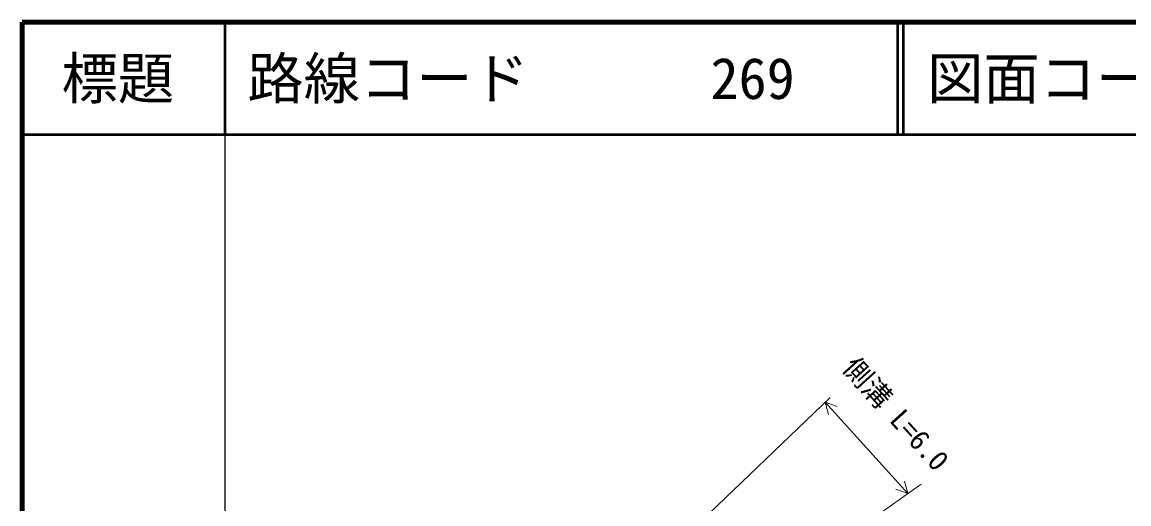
# Model space of a CAD drawing. Units: millimetres, scale not verified. Extents: x 40000 to 680000, y 20000 to 380000.
# Drawn here: x 40000 to 138302, y 337192 to 380000 of the extents above; entities that cross this region are included whole.
import ezdxf
from ezdxf.enums import TextEntityAlignment as Align

# ---------------------------------------------------------------- set-up
doc = ezdxf.new("R2010")
doc.units = ezdxf.units.MM
doc.header["$LTSCALE"] = 1000
for name, color, linetype, lineweight in [('M-BGD', 7, 'Continuous', 25), ('M-STR-HTXT', 7, 'Continuous', 13), ('M-TTL', 2, 'Continuous', 140), ('M-TTL-BAND', 7, 'Continuous', 25), ('M-TTL-LINE', 7, 'Continuous', 50)]:
    doc.layers.add(name, color=color, linetype=linetype, lineweight=lineweight)
doc.layers.add('M-TTL-TXT', color=7, linetype='Continuous')
doc.styles.add('ＭＳ ゴシック', font='')
doc.styles.get('ＭＳ ゴシック').set_extended_font_data('MS Gothic')

msp = doc.modelspace()

# ---------------------------------------------------------------- linework, layer by layer
at = {"layer": 'M-BGD'}
msp.add_line((59008, 296114), (111785, 346658), dxfattribs=at)
at = {"layer": 'M-STR-HTXT'}
for p, q in [((111333, 346225), (118671, 338111)), ((111333, 346225), (111618, 345135)), ((111333, 346225), (112389, 345832)), ((118671, 338111), (118386, 339201)), ((88225, 316600), (119849, 338943)), ((118671, 338111), (117614, 338504))]:
    msp.add_line(p, q, dxfattribs=at)
at = {"layer": 'M-TTL'}
for p, q in [((40000, 380000), (40000, 20000)), ((680000, 380000), (40000, 380000))]:
    msp.add_line(p, q, dxfattribs=at)
at = {"layer": 'M-TTL-BAND'}
msp.add_line((58000, 370000), (58000, 20000), dxfattribs=at)
at = {"layer": 'M-TTL-LINE'}
for p, q in [((58000, 380000), (58000, 370000)), ((117750, 380000), (117750, 370000)), ((118250, 380000), (118250, 370000)), ((40000, 370000), (680000, 370000))]:
    msp.add_line(p, q, dxfattribs=at)

# ---------------------------------------------------------------- texts
at = {"layer": 'M-STR-HTXT', "style": 'ＭＳ ゴシック'}
msp.add_text('側溝 L=6.0', height=1833, rotation=312.122, dxfattribs=at).set_placement((116526, 344214), align=Align.BOTTOM_CENTER)
at = {"layer": 'M-TTL-TXT', "style": 'ＭＳ ゴシック'}
msp.add_text('標題', height=3666, dxfattribs=at).set_placement((48500, 375000), align=Align.MIDDLE_CENTER)
for s, p in [('路線コード', (60000, 375000)), ('269', (101142, 375000)), ('図面コード', (120380, 375000))]:
    msp.add_text(s, height=3666, dxfattribs=at).set_placement(p, align=Align.MIDDLE_LEFT)

doc.saveas('drawing.dxf')
